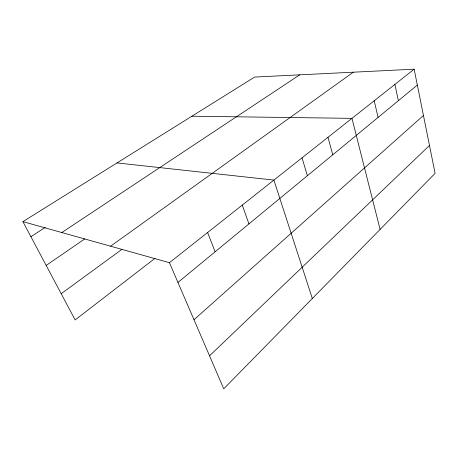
<?xml version="1.0" encoding="UTF-8"?>
<svg xmlns="http://www.w3.org/2000/svg" width="458" height="458" viewBox="0 0 458 458"><rect width="100%" height="100%" fill="white"/><g stroke="black" fill="none" stroke-linecap="round" stroke-linejoin="round"><path stroke-width="0.69" d="M209.541 355.832L429.49 145.455M193.997 319.73L423.455 115.468M177.944 282.443L417.335 85.062M169.437 262.692L414.141 69.187L435.1 173.342L223.739 388.813L169.437 262.692L22.9 221.643L254.648 77.064L414.141 69.187M155.004 258.335L75.135 319.936L22.9 221.643M61.195 293.704L121.874 249.392M110.584 246.209L353.341 72.187M46.166 265.428L84.822 238.853M61.801 232.544L299.709 74.837M30.892 236.683L45.268 227.408M191.919 116.2L351.962 118.353L380.106 229.406M117.008 162.934L273.895 180.091L312.316 298.513M207.606 232.509L215.128 251.786M242.271 205.098L248.946 223.899M302.045 157.833L307.375 175.723M327.985 137.32L332.777 154.781M374.197 100.771L378.096 117.414M394.87 84.427L398.397 100.674"/></g></svg>
